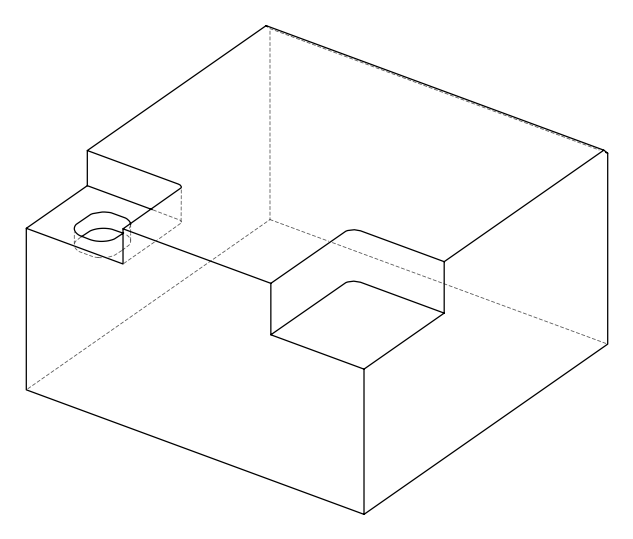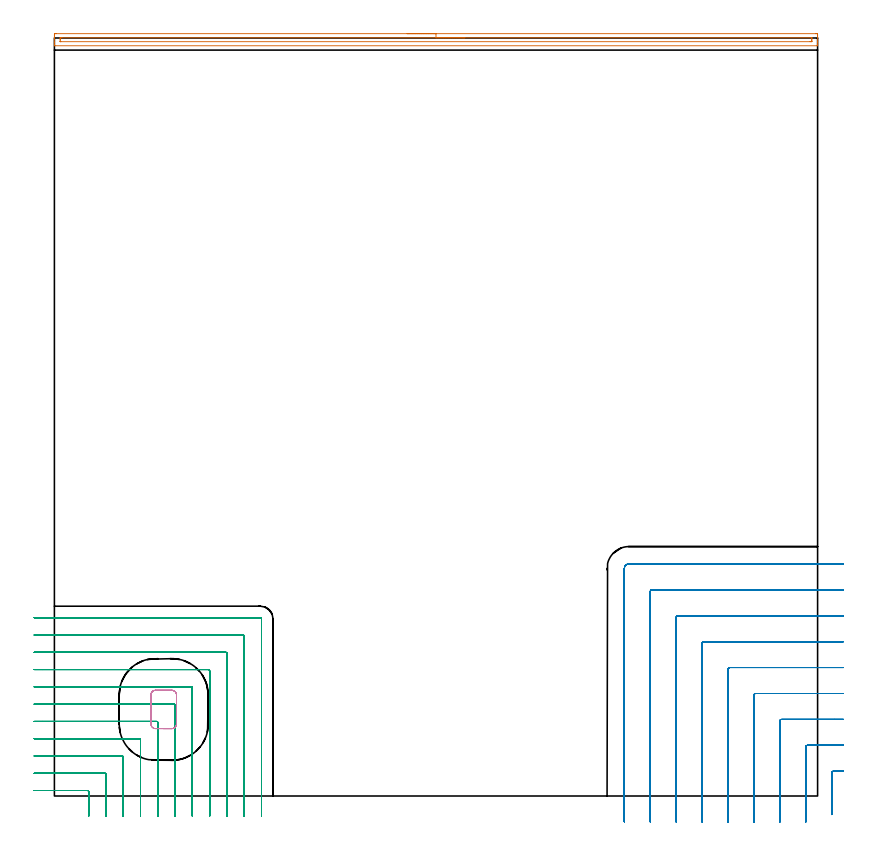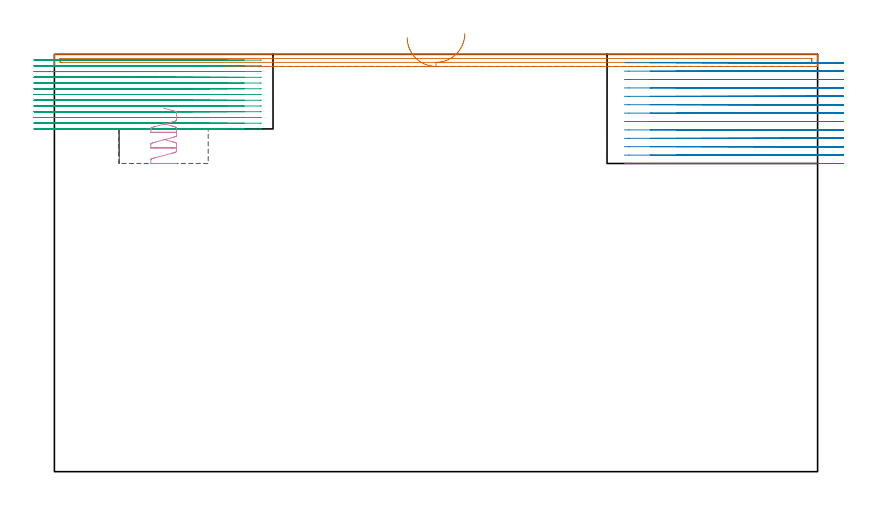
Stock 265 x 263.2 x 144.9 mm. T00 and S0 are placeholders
(PLAN: 4 operations, 3 tool changes, 58.1 min)
(1 AREA_MILL | FG_CHAMFER_SURFACE | UGT0205_001 | 4.4 min | 2342 mm3)
(2 MILL_CORNER_NOTCH_RECTANGULAR | CORNER_NOTCH_RECTANGULAR | NXT0201_011 | Follow Part, ap 3, ae 75% | 24.71 min | 239460 mm3)
(3 MILL_CORNER_NOTCH_RECTANGULAR_1 | CORNER_NOTCH_RECTANGULAR_1 | NXT0201_009 | Follow Part, ap 2, ae 75% | 28.37 min | 129447 mm3)
(4 MILL_RECTANGULAR_POCKET | POCKET_RECTANGULAR_STRAIGHT | UGT0201_105 | Follow Part, ap 5.5, ae 75% | 0.66 min | 11463 mm3)
(TOOL UGT0205_001 | Chamfer Mill 20 x 3 x 45 deg. | D20 FL50 Z2)
(TOOL NXT0201_011 | ENDMILL 12mm [2P460-1200-NA 1630] | D12 FL38 Z6)
(TOOL NXT0201_009 | ENDMILL 8mm [2P460-0800-NA 1630] | D8 FL26 Z6)
(TOOL UGT0201_105 | End Mill 22 mm | D22 FL25 Z2)
(OP 1 AREA_MILL)
G17 G21 G94 G90
T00 M6
G54
G17 G0 G90 X122.5 Y264.7 S1061 M3
G43 Z154.9 H0
Z150.7
G94 G1 X122.538 Z149.828 F250.
X122.652 Z148.964
X122.841 Z148.112
X123.103 Z147.28
X123.437 Z146.474
X123.84 Z145.7
X124.309 Z144.964
X124.84 Z144.272
X125.429 Z143.629
X126.072 Z143.04
X126.764 Z142.509
X127.5 Z142.04
X128.274 Z141.637
X129.08 Z141.303
X129.912 Z141.041
X130.764 Z140.852
X131.628 Z140.738
X132.5 Z140.7
X264.372
X264.729 Y264.697
X264.99 Y264.692 Z140.704
X265. Y264.349 Z141.047
Y264.088 Z141.307
Y263.474 Z141.92
Y262.079 Z143.317
Y261.726 Z143.669
Y261.019 Z144.381
Y260.784 Z144.616
X264.998 Y260.64 Z144.752
X264.99 Y260.502 Z144.888
X264.819 Y260.5 Z144.9
X0.181
X0.01 Y260.502 Z144.888
X0.002 Y260.641 Z144.752
X0. Y260.784 Z144.615
Y261.019 Z144.381
Y261.726 Z143.669
Y262.953 Z142.443
Y263.474 Z141.92
Y264.088 Z141.307
X0.003 Y264.349 Z141.047
X0.01 Y264.692 Z140.704
X0.271 Y264.697 Z140.7
X0.628 Y264.7
X132.5
Y263.286 Z142.114
X262.777 Y263.285 Z142.115
X262.941 Y263.283 Z142.117
X262.98 Y263.28 Z142.12
X262.99 Y263.278 Z142.122
X262.994 Y263.267 Z142.133
X262.997 Y263.233 Z142.167
X263. Y263.068 Z142.332
Y262.6 Z142.8
Y262.194 Z143.206
X262.997 Y262.058 Z143.342
X262.993 Y261.95 Z143.45
X262.99 Y261.921 Z143.479
X262.977 Y261.919 Z143.481
X262.935 Y261.917 Z143.483
X262.584 Y261.915 Z143.485
X262.391 Y261.914 Z143.486
X2.223 Y261.915 Z143.485
X2.059 Y261.917 Z143.483
X2.02 Y261.92 Z143.48
X2.01 Y261.922 Z143.478
X2.007 Y261.933 Z143.467
X2.003 Y261.967 Z143.433
X2. Y262.132 Z143.268
Y262.6 Z142.8
Y263.006 Z142.394
X2.003 Y263.142 Z142.258
X2.007 Y263.25 Z142.15
X2.01 Y263.279 Z142.121
X2.023 Y263.281 Z142.119
X2.065 Y263.283 Z142.117
X2.416 Y263.285 Z142.115
X2.609 Y263.286 Z142.114
X132.5
X133.372 Z142.152
X134.237 Z142.266
X135.088 Z142.455
X135.92 Z142.717
X136.726 Z143.051
X137.5 Z143.454
X138.236 Z143.923
X138.928 Z144.454
X139.571 Z145.043
X140.16 Z145.686
X140.692 Z146.379
X141.16 Z147.114
X141.563 Z147.888
X141.897 Z148.694
X142.159 Z149.526
X142.348 Z150.378
X142.462 Z151.243
X142.5 Z152.114
G0 Z154.9
M5
M2
(OP 2 MILL_CORNER_NOTCH_RECTANGULAR)
G17 G21 G94 G90
T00 M6
G54
G17 G0 G90 X274. Y8.6 S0 M3
G43 Z154.9 H1
Z141.985
G94 G1 X271. F250.
X270.495 F500.
G3 X269.9 Y8.005 R0.6
G1 Y-3.463
Y-6.463 F250.
G0 Z154.9
X274. Y17.6
Z141.985
G1 X271.
X261.495 F500.
G3 X260.9 Y17.005 R0.6
G1 Y-6.
Y-9. F250.
G0 Z154.9
X274. Y26.6
Z141.985
G1 X271.
X252.496 F500.
G3 X251.9 Y26.004 R0.6
G1 Y-6.
Y-9. F250.
G0 Z154.9
X274. Y35.6
Z141.985
G1 X271.
X243.496 F500.
G3 X242.9 Y35.004 R0.6
G1 Y-6.
Y-9. F250.
G0 Z154.9
X274. Y44.6
Z141.985
G1 X271.
X234.496 F500.
G3 X233.9 Y44.004 R0.6
G1 Y-6.
Y-9. F250.
G0 Z154.9
X274. Y53.6
Z141.985
G1 X271.
X225.496 F500.
G3 X224.9 Y53.004 R0.6
G1 Y-6.
Y-9. F250.
G0 Z154.9
X274. Y62.6
Z141.985
G1 X271.
X216.497 F500.
G3 X215.9 Y62.003 R0.6
G1 Y-6.
Y-9. F250.
G0 Z154.9
X274. Y71.6
Z141.985
G1 X271.
X207.497 F500.
G3 X206.9 Y71.003 R0.6
G1 Y-6.
Y-9. F250.
G0 Z154.9
X274. Y80.6
Z141.985
G1 X271.
X199.5 F500.
G3 X197.9 Y79. R1.6
G1 Y-6.
Y-9. F250.
G0 Z154.9
X274. Y8.6
Z139.069
G1 X271.
X270.495 F500.
G3 X269.9 Y8.005 R0.6
G1 Y-3.463
Y-6.463 F250.
G0 Z154.9
X274. Y17.6
Z139.069
G1 X271.
X261.495 F500.
G3 X260.9 Y17.005 R0.6
G1 Y-6.
Y-9. F250.
G0 Z154.9
X274. Y26.6
Z139.069
G1 X271.
X252.496 F500.
G3 X251.9 Y26.004 R0.6
G1 Y-6.
Y-9. F250.
G0 Z154.9
X274. Y35.6
Z139.069
G1 X271.
X243.496 F500.
G3 X242.9 Y35.004 R0.6
G1 Y-6.
Y-9. F250.
G0 Z154.9
X274. Y44.6
Z139.069
G1 X271.
X234.496 F500.
G3 X233.9 Y44.004 R0.6
G1 Y-6.
Y-9. F250.
G0 Z154.9
X274. Y53.6
Z139.069
G1 X271.
X225.496 F500.
G3 X224.9 Y53.004 R0.6
G1 Y-6.
Y-9. F250.
G0 Z154.9
X274. Y62.6
Z139.069
G1 X271.
X216.497 F500.
G3 X215.9 Y62.003 R0.6
G1 Y-6.
Y-9. F250.
G0 Z154.9
X274. Y71.6
Z139.069
G1 X271.
X207.497 F500.
G3 X206.9 Y71.003 R0.6
G1 Y-6.
Y-9. F250.
G0 Z154.9
X274. Y80.6
Z139.069
G1 X271.
X199.5 F500.
G3 X197.9 Y79. R1.6
G1 Y-6.
Y-9. F250.
G0 Z154.9
X274. Y8.6
Z136.154
G1 X271.
X270.495 F500.
G3 X269.9 Y8.005 R0.6
G1 Y-3.463
Y-6.463 F250.
G0 Z154.9
X274. Y17.6
Z136.154
G1 X271.
X261.495 F500.
G3 X260.9 Y17.005 R0.6
G1 Y-6.
Y-9. F250.
G0 Z154.9
X274. Y26.6
Z136.154
G1 X271.
X252.496 F500.
G3 X251.9 Y26.004 R0.6
G1 Y-6.
Y-9. F250.
G0 Z154.9
X274. Y35.6
Z136.154
G1 X271.
X243.496 F500.
G3 X242.9 Y35.004 R0.6
G1 Y-6.
Y-9. F250.
G0 Z154.9
X274. Y44.6
Z136.154
G1 X271.
X234.496 F500.
G3 X233.9 Y44.004 R0.6
G1 Y-6.
Y-9. F250.
G0 Z154.9
X274. Y53.6
Z136.154
G1 X271.
X225.496 F500.
G3 X224.9 Y53.004 R0.6
G1 Y-6.
Y-9. F250.
G0 Z154.9
X274. Y62.6
Z136.154
G1 X271.
X216.497 F500.
G3 X215.9 Y62.003 R0.6
G1 Y-6.
Y-9. F250.
G0 Z154.9
X274. Y71.6
Z136.154
G1 X271.
X207.497 F500.
G3 X206.9 Y71.003 R0.6
G1 Y-6.
Y-9. F250.
G0 Z154.9
X274. Y80.6
Z136.154
G1 X271.
X199.5 F500.
G3 X197.9 Y79. R1.6
G1 Y-6.
Y-9. F250.
G0 Z154.9
X274. Y8.6
Z133.238
G1 X271.
X270.495 F500.
G3 X269.9 Y8.005 R0.6
G1 Y-3.463
Y-6.463 F250.
G0 Z154.9
X274. Y17.6
Z133.238
G1 X271.
X261.495 F500.
G3 X260.9 Y17.005 R0.6
G1 Y-6.
Y-9. F250.
G0 Z154.9
X274. Y26.6
Z133.238
G1 X271.
X252.496 F500.
G3 X251.9 Y26.004 R0.6
G1 Y-6.
Y-9. F250.
G0 Z154.9
X274. Y35.6
Z133.238
G1 X271.
X243.496 F500.
G3 X242.9 Y35.004 R0.6
G1 Y-6.
Y-9. F250.
G0 Z154.9
X274. Y44.6
Z133.238
G1 X271.
X234.496 F500.
G3 X233.9 Y44.004 R0.6
G1 Y-6.
Y-9. F250.
G0 Z154.9
X274. Y53.6
Z133.238
G1 X271.
X225.496 F500.
G3 X224.9 Y53.004 R0.6
G1 Y-6.
Y-9. F250.
G0 Z154.9
X274. Y62.6
Z133.238
G1 X271.
X216.497 F500.
G3 X215.9 Y62.003 R0.6
G1 Y-6.
Y-9. F250.
G0 Z154.9
X274. Y71.6
Z133.238
G1 X271.
X207.497 F500.
G3 X206.9 Y71.003 R0.6
G1 Y-6.
Y-9. F250.
G0 Z154.9
X274. Y80.6
Z133.238
G1 X271.
X199.5 F500.
G3 X197.9 Y79. R1.6
G1 Y-6.
Y-9. F250.
G0 Z154.9
X274. Y8.6
Z130.323
G1 X271.
X270.495 F500.
G3 X269.9 Y8.005 R0.6
G1 Y-3.463
Y-6.463 F250.
G0 Z154.9
X274. Y17.6
Z130.323
G1 X271.
X261.495 F500.
G3 X260.9 Y17.005 R0.6
G1 Y-6.
Y-9. F250.
G0 Z154.9
X274. Y26.6
Z130.323
G1 X271.
X252.496 F500.
G3 X251.9 Y26.004 R0.6
G1 Y-6.
Y-9. F250.
G0 Z154.9
X274. Y35.6
Z130.323
G1 X271.
X243.496 F500.
G3 X242.9 Y35.004 R0.6
G1 Y-6.
Y-9. F250.
G0 Z154.9
X274. Y44.6
Z130.323
G1 X271.
X234.496 F500.
G3 X233.9 Y44.004 R0.6
G1 Y-6.
Y-9. F250.
G0 Z154.9
X274. Y53.6
Z130.323
G1 X271.
X225.496 F500.
G3 X224.9 Y53.004 R0.6
G1 Y-6.
Y-9. F250.
G0 Z154.9
X274. Y62.6
Z130.323
G1 X271.
X216.497 F500.
G3 X215.9 Y62.003 R0.6
G1 Y-6.
Y-9. F250.
G0 Z154.9
X274. Y71.6
Z130.323
G1 X271.
X207.497 F500.
G3 X206.9 Y71.003 R0.6
G1 Y-6.
Y-9. F250.
G0 Z154.9
X274. Y80.6
Z130.323
G1 X271.
X199.5 F500.
G3 X197.9 Y79. R1.6
G1 Y-6.
Y-9. F250.
G0 Z154.9
X274. Y8.6
Z127.408
G1 X271.
X270.495 F500.
G3 X269.9 Y8.005 R0.6
G1 Y-3.463
Y-6.463 F250.
G0 Z154.9
X274. Y17.6
Z127.408
G1 X271.
X261.495 F500.
G3 X260.9 Y17.005 R0.6
G1 Y-6.
Y-9. F250.
G0 Z154.9
X274. Y26.6
Z127.408
G1 X271.
X252.496 F500.
G3 X251.9 Y26.004 R0.6
G1 Y-6.
Y-9. F250.
G0 Z154.9
X274. Y35.6
Z127.408
G1 X271.
X243.496 F500.
G3 X242.9 Y35.004 R0.6
G1 Y-6.
Y-9. F250.
G0 Z154.9
X274. Y44.6
Z127.408
G1 X271.
X234.496 F500.
G3 X233.9 Y44.004 R0.6
G1 Y-6.
Y-9. F250.
G0 Z154.9
X274. Y53.6
Z127.408
G1 X271.
X225.496 F500.
G3 X224.9 Y53.004 R0.6
G1 Y-6.
Y-9. F250.
G0 Z154.9
X274. Y62.6
Z127.408
G1 X271.
X216.497 F500.
G3 X215.9 Y62.003 R0.6
G1 Y-6.
Y-9. F250.
G0 Z154.9
X274. Y71.6
Z127.408
G1 X271.
X207.497 F500.
G3 X206.9 Y71.003 R0.6
G1 Y-6.
Y-9. F250.
G0 Z154.9
X274. Y80.6
Z127.408
G1 X271.
X199.5 F500.
G3 X197.9 Y79. R1.6
G1 Y-6.
Y-9. F250.
G0 Z154.9
X274. Y8.6
Z124.492
G1 X271.
X270.495 F500.
G3 X269.9 Y8.005 R0.6
G1 Y-3.463
Y-6.463 F250.
G0 Z154.9
X274. Y17.6
Z124.492
G1 X271.
X261.495 F500.
G3 X260.9 Y17.005 R0.6
G1 Y-6.
Y-9. F250.
G0 Z154.9
X274. Y26.6
Z124.492
G1 X271.
X252.496 F500.
G3 X251.9 Y26.004 R0.6
G1 Y-6.
Y-9. F250.
G0 Z154.9
X274. Y35.6
Z124.492
G1 X271.
X243.496 F500.
G3 X242.9 Y35.004 R0.6
G1 Y-6.
Y-9. F250.
G0 Z154.9
X274. Y44.6
Z124.492
G1 X271.
X234.496 F500.
G3 X233.9 Y44.004 R0.6
G1 Y-6.
Y-9. F250.
G0 Z154.9
X274. Y53.6
Z124.492
G1 X271.
X225.496 F500.
G3 X224.9 Y53.004 R0.6
G1 Y-6.
Y-9. F250.
G0 Z154.9
X274. Y62.6
Z124.492
G1 X271.
X216.497 F500.
G3 X215.9 Y62.003 R0.6
G1 Y-6.
Y-9. F250.
G0 Z154.9
X274. Y71.6
Z124.492
G1 X271.
X207.497 F500.
G3 X206.9 Y71.003 R0.6
G1 Y-6.
Y-9. F250.
G0 Z154.9
X274. Y80.6
Z124.492
G1 X271.
X199.5 F500.
G3 X197.9 Y79. R1.6
G1 Y-6.
Y-9. F250.
G0 Z154.9
X274. Y8.6
Z121.577
G1 X271.
X270.495 F500.
G3 X269.9 Y8.005 R0.6
G1 Y-3.463
Y-6.463 F250.
G0 Z154.9
X274. Y17.6
Z121.577
G1 X271.
X261.495 F500.
G3 X260.9 Y17.005 R0.6
G1 Y-6.
Y-9. F250.
G0 Z154.9
X274. Y26.6
Z121.577
G1 X271.
X252.496 F500.
G3 X251.9 Y26.004 R0.6
G1 Y-6.
Y-9. F250.
G0 Z154.9
X274. Y35.6
Z121.577
G1 X271.
X243.496 F500.
G3 X242.9 Y35.004 R0.6
G1 Y-6.
Y-9. F250.
G0 Z154.9
X274. Y44.6
Z121.577
G1 X271.
X234.496 F500.
G3 X233.9 Y44.004 R0.6
G1 Y-6.
Y-9. F250.
G0 Z154.9
X274. Y53.6
Z121.577
G1 X271.
X225.496 F500.
G3 X224.9 Y53.004 R0.6
G1 Y-6.
Y-9. F250.
G0 Z154.9
X274. Y62.6
Z121.577
G1 X271.
X216.497 F500.
G3 X215.9 Y62.003 R0.6
G1 Y-6.
Y-9. F250.
G0 Z154.9
X274. Y71.6
Z121.577
G1 X271.
X207.497 F500.
G3 X206.9 Y71.003 R0.6
G1 Y-6.
Y-9. F250.
G0 Z154.9
X274. Y80.6
Z121.577
G1 X271.
X199.5 F500.
G3 X197.9 Y79. R1.6
G1 Y-6.
Y-9. F250.
G0 Z154.9
X274. Y8.6
Z118.662
G1 X271.
X270.495 F500.
G3 X269.9 Y8.005 R0.6
G1 Y-3.463
Y-6.463 F250.
G0 Z154.9
X274. Y17.6
Z118.662
G1 X271.
X261.495 F500.
G3 X260.9 Y17.005 R0.6
G1 Y-6.
Y-9. F250.
G0 Z154.9
X274. Y26.6
Z118.662
G1 X271.
X252.496 F500.
G3 X251.9 Y26.004 R0.6
G1 Y-6.
Y-9. F250.
G0 Z154.9
X274. Y35.6
Z118.662
G1 X271.
X243.496 F500.
G3 X242.9 Y35.004 R0.6
G1 Y-6.
Y-9. F250.
G0 Z154.9
X274. Y44.6
Z118.662
G1 X271.
X234.496 F500.
G3 X233.9 Y44.004 R0.6
G1 Y-6.
Y-9. F250.
G0 Z154.9
X274. Y53.6
Z118.662
G1 X271.
X225.496 F500.
G3 X224.9 Y53.004 R0.6
G1 Y-6.
Y-9. F250.
G0 Z154.9
X274. Y62.6
Z118.662
G1 X271.
X216.497 F500.
G3 X215.9 Y62.003 R0.6
G1 Y-6.
Y-9. F250.
G0 Z154.9
X274. Y71.6
Z118.662
G1 X271.
X207.497 F500.
G3 X206.9 Y71.003 R0.6
G1 Y-6.
Y-9. F250.
G0 Z154.9
X274. Y80.6
Z118.662
G1 X271.
X199.5 F500.
G3 X197.9 Y79. R1.6
G1 Y-6.
Y-9. F250.
G0 Z154.9
X274. Y8.6
Z115.746
G1 X271.
X270.495 F500.
G3 X269.9 Y8.005 R0.6
G1 Y-3.463
Y-6.463 F250.
G0 Z154.9
X274. Y17.6
Z115.746
G1 X271.
X261.495 F500.
G3 X260.9 Y17.005 R0.6
G1 Y-6.
Y-9. F250.
G0 Z154.9
X274. Y26.6
Z115.746
G1 X271.
X252.496 F500.
G3 X251.9 Y26.004 R0.6
G1 Y-6.
Y-9. F250.
G0 Z154.9
X274. Y35.6
Z115.746
G1 X271.
X243.496 F500.
G3 X242.9 Y35.004 R0.6
G1 Y-6.
Y-9. F250.
G0 Z154.9
X274. Y44.6
Z115.746
G1 X271.
X234.496 F500.
G3 X233.9 Y44.004 R0.6
G1 Y-6.
Y-9. F250.
G0 Z154.9
X274. Y53.6
Z115.746
G1 X271.
X225.496 F500.
G3 X224.9 Y53.004 R0.6
G1 Y-6.
Y-9. F250.
G0 Z154.9
X274. Y62.6
Z115.746
G1 X271.
X216.497 F500.
G3 X215.9 Y62.003 R0.6
G1 Y-6.
Y-9. F250.
G0 Z154.9
X274. Y71.6
Z115.746
G1 X271.
X207.497 F500.
G3 X206.9 Y71.003 R0.6
G1 Y-6.
Y-9. F250.
G0 Z154.9
X274. Y80.6
Z115.746
G1 X271.
X199.5 F500.
G3 X197.9 Y79. R1.6
G1 Y-6.
Y-9. F250.
G0 Z154.9
X274. Y8.6
Z112.831
G1 X271.
X270.495 F500.
G3 X269.9 Y8.005 R0.6
G1 Y-3.463
Y-6.463 F250.
G0 Z154.9
X274. Y17.6
Z112.831
G1 X271.
X261.495 F500.
G3 X260.9 Y17.005 R0.6
G1 Y-6.
Y-9. F250.
G0 Z154.9
X274. Y26.6
Z112.831
G1 X271.
X252.496 F500.
G3 X251.9 Y26.004 R0.6
G1 Y-6.
Y-9. F250.
G0 Z154.9
X274. Y35.6
Z112.831
G1 X271.
X243.496 F500.
G3 X242.9 Y35.004 R0.6
G1 Y-6.
Y-9. F250.
G0 Z154.9
X274. Y44.6
Z112.831
G1 X271.
X234.496 F500.
G3 X233.9 Y44.004 R0.6
G1 Y-6.
Y-9. F250.
G0 Z154.9
X274. Y53.6
Z112.831
G1 X271.
X225.496 F500.
G3 X224.9 Y53.004 R0.6
G1 Y-6.
Y-9. F250.
G0 Z154.9
X274. Y62.6
Z112.831
G1 X271.
X216.497 F500.
G3 X215.9 Y62.003 R0.6
G1 Y-6.
Y-9. F250.
G0 Z154.9
X274. Y71.6
Z112.831
G1 X271.
X207.497 F500.
G3 X206.9 Y71.003 R0.6
G1 Y-6.
Y-9. F250.
G0 Z154.9
X274. Y80.6
Z112.831
G1 X271.
X199.5 F500.
G3 X197.9 Y79. R1.6
G1 Y-6.
Y-9. F250.
G0 Z154.9
X274. Y8.6
Z109.915
G1 X271.
X270.495 F500.
G3 X269.9 Y8.005 R0.6
G1 Y-3.463
Y-6.463 F250.
G0 Z154.9
X274. Y17.6
Z109.915
G1 X271.
X261.495 F500.
G3 X260.9 Y17.005 R0.6
G1 Y-6.
Y-9. F250.
G0 Z154.9
X274. Y26.6
Z109.915
G1 X271.
X252.496 F500.
G3 X251.9 Y26.004 R0.6
G1 Y-6.
Y-9. F250.
G0 Z154.9
X274. Y35.6
Z109.915
G1 X271.
X243.496 F500.
G3 X242.9 Y35.004 R0.6
G1 Y-6.
Y-9. F250.
G0 Z154.9
X274. Y44.6
Z109.915
G1 X271.
X234.496 F500.
G3 X233.9 Y44.004 R0.6
G1 Y-6.
Y-9. F250.
G0 Z154.9
X274. Y53.6
Z109.915
G1 X271.
X225.496 F500.
G3 X224.9 Y53.004 R0.6
G1 Y-6.
Y-9. F250.
G0 Z154.9
X274. Y62.6
Z109.915
G1 X271.
X216.497 F500.
G3 X215.9 Y62.003 R0.6
G1 Y-6.
Y-9. F250.
G0 Z154.9
X274. Y71.6
Z109.915
G1 X271.
X207.497 F500.
G3 X206.9 Y71.003 R0.6
G1 Y-6.
Y-9. F250.
G0 Z154.9
X274. Y80.6
Z109.915
G1 X271.
X199.5 F500.
G3 X197.9 Y79. R1.6
G1 Y-6.
Y-9. F250.
G0 Z154.9
X274. Y8.6
Z107.
G1 X271.
X270.495 F500.
G3 X269.9 Y8.005 R0.6
G1 Y-3.463
Y-6.463 F250.
G0 Z154.9
X274. Y17.6
Z107.
G1 X271.
X261.495 F500.
G3 X260.9 Y17.005 R0.6
G1 Y-6.
Y-9. F250.
G0 Z154.9
X274. Y26.6
Z107.
G1 X271.
X252.496 F500.
G3 X251.9 Y26.004 R0.6
G1 Y-6.
Y-9. F250.
G0 Z154.9
X274. Y35.6
Z107.
G1 X271.
X243.496 F500.
G3 X242.9 Y35.004 R0.6
G1 Y-6.
Y-9. F250.
G0 Z154.9
X274. Y44.6
Z107.
G1 X271.
X234.496 F500.
G3 X233.9 Y44.004 R0.6
G1 Y-6.
Y-9. F250.
G0 Z154.9
X274. Y53.6
Z107.
G1 X271.
X225.496 F500.
G3 X224.9 Y53.004 R0.6
G1 Y-6.
Y-9. F250.
G0 Z154.9
X274. Y62.6
Z107.
G1 X271.
X216.497 F500.
G3 X215.9 Y62.003 R0.6
G1 Y-6.
Y-9. F250.
G0 Z154.9
X274. Y71.6
Z107.
G1 X271.
X207.497 F500.
G3 X206.9 Y71.003 R0.6
G1 Y-6.
Y-9. F250.
G0 Z154.9
X274. Y80.6
Z107.
G1 X271.
X199.5 F500.
G3 X197.9 Y79. R1.6
G1 Y-6.
Y-9. F250.
G0 Z154.9
M5
M2
(OP 3 MILL_CORNER_NOTCH_RECTANGULAR_1)
G17 G21 G94 G90
T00 M6
G54
G17 G0 G90 X11.9 Y-7. S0 M3
G43 Z154.9 H1
Z142.908
G94 G1 Y-4. F250.
Y1.504 F500.
G3 X11.504 Y1.9 R0.4
G1 X-4.
X-7. F250.
G0 Z154.9
X17.9 Y-7.
Z142.908
G1 Y-4.
Y7.504 F500.
G3 X17.504 Y7.9 R0.4
G1 X-4.
X-7. F250.
G0 Z154.9
X23.9 Y-7.
Z142.908
G1 Y-4.
Y13.504 F500.
G3 X23.504 Y13.9 R0.4
G1 X-4.
X-7. F250.
G0 Z154.9
X29.9 Y-7.
Z142.908
G1 Y-4.
Y19.504 F500.
G3 X29.504 Y19.9 R0.4
G1 X-4.
X-7. F250.
G0 Z154.9
X35.9 Y-7.
Z142.908
G1 Y-4.
Y25.503 F500.
G3 X35.503 Y25.9 R0.4
G1 X-4.
X-7. F250.
G0 Z154.9
X41.9 Y-7.
Z142.908
G1 Y-4.
Y31.503 F500.
G3 X41.503 Y31.9 R0.4
G1 X-4.
X-7. F250.
G0 Z154.9
X47.9 Y-7.
Z142.908
G1 Y-4.
Y37.503 F500.
G3 X47.503 Y37.9 R0.4
G1 X-4.
X-7. F250.
G0 Z154.9
X53.9 Y-7.
Z142.908
G1 Y-4.
Y43.503 F500.
G3 X53.503 Y43.9 R0.4
G1 X-4.
X-7. F250.
G0 Z154.9
X59.9 Y-7.
Z142.908
G1 Y-4.
Y49.503 F500.
G3 X59.503 Y49.9 R0.4
G1 X-4.
X-7. F250.
G0 Z154.9
X65.9 Y-7.
Z142.908
G1 Y-4.
Y55.503 F500.
G3 X65.503 Y55.9 R0.4
G1 X-4.
X-7. F250.
G0 Z154.9
X71.9 Y-7.
Z142.908
G1 Y-4.
Y61.502 F500.
G3 X71.502 Y61.9 R0.4
G1 X-4.
X-7. F250.
G0 Z154.9
X11.9 Y-7.
Z140.915
G1 Y-4.
Y1.504 F500.
G3 X11.504 Y1.9 R0.4
G1 X-4.
X-7. F250.
G0 Z154.9
X17.9 Y-7.
Z140.915
G1 Y-4.
Y7.504 F500.
G3 X17.504 Y7.9 R0.4
G1 X-4.
X-7. F250.
G0 Z154.9
X23.9 Y-7.
Z140.915
G1 Y-4.
Y13.504 F500.
G3 X23.504 Y13.9 R0.4
G1 X-4.
X-7. F250.
G0 Z154.9
X29.9 Y-7.
Z140.915
G1 Y-4.
Y19.504 F500.
G3 X29.504 Y19.9 R0.4
G1 X-4.
X-7. F250.
G0 Z154.9
X35.9 Y-7.
Z140.915
G1 Y-4.
Y25.503 F500.
G3 X35.503 Y25.9 R0.4
G1 X-4.
X-7. F250.
G0 Z154.9
X41.9 Y-7.
Z140.915
G1 Y-4.
Y31.503 F500.
G3 X41.503 Y31.9 R0.4
G1 X-4.
X-7. F250.
G0 Z154.9
X47.9 Y-7.
Z140.915
G1 Y-4.
Y37.503 F500.
G3 X47.503 Y37.9 R0.4
G1 X-4.
X-7. F250.
G0 Z154.9
X53.9 Y-7.
Z140.915
G1 Y-4.
Y43.503 F500.
G3 X53.503 Y43.9 R0.4
G1 X-4.
X-7. F250.
G0 Z154.9
X59.9 Y-7.
Z140.915
G1 Y-4.
Y49.503 F500.
G3 X59.503 Y49.9 R0.4
G1 X-4.
X-7. F250.
G0 Z154.9
X65.9 Y-7.
Z140.915
G1 Y-4.
Y55.502 F500.
G3 X65.502 Y55.9 R0.4
G1 X-4.
X-7. F250.
G0 Z154.9
X71.9 Y-7.
Z140.915
G1 Y-4.
Y61.502 F500.
G3 X71.502 Y61.9 R0.4
G1 X-4.
X-7. F250.
G0 Z154.9
X11.9 Y-7.
Z138.923
G1 Y-4.
Y1.504 F500.
G3 X11.504 Y1.9 R0.4
G1 X-4.
X-7. F250.
G0 Z154.9
X17.9 Y-7.
Z138.923
G1 Y-4.
Y7.504 F500.
G3 X17.504 Y7.9 R0.4
G1 X-4.
X-7. F250.
G0 Z154.9
X23.9 Y-7.
Z138.923
G1 Y-4.
Y13.504 F500.
G3 X23.504 Y13.9 R0.4
G1 X-4.
X-7. F250.
G0 Z154.9
X29.9 Y-7.
Z138.923
G1 Y-4.
Y19.504 F500.
G3 X29.504 Y19.9 R0.4
G1 X-4.
X-7. F250.
G0 Z154.9
X35.9 Y-7.
Z138.923
G1 Y-4.
Y25.503 F500.
G3 X35.503 Y25.9 R0.4
G1 X-4.
X-7. F250.
G0 Z154.9
X41.9 Y-7.
Z138.923
G1 Y-4.
Y31.503 F500.
G3 X41.503 Y31.9 R0.4
G1 X-4.
X-7. F250.
G0 Z154.9
X47.9 Y-7.
Z138.923
G1 Y-4.
Y37.503 F500.
G3 X47.503 Y37.9 R0.4
G1 X-4.
X-7. F250.
G0 Z154.9
X53.9 Y-7.
Z138.923
G1 Y-4.
Y43.503 F500.
G3 X53.503 Y43.9 R0.4
G1 X-4.
X-7. F250.
G0 Z154.9
X59.9 Y-7.
Z138.923
G1 Y-4.
Y49.503 F500.
G3 X59.503 Y49.9 R0.4
G1 X-4.
X-7. F250.
G0 Z154.9
X65.9 Y-7.
Z138.923
G1 Y-4.
Y55.502 F500.
G3 X65.502 Y55.9 R0.4
G1 X-4.
X-7. F250.
G0 Z154.9
X71.9 Y-7.
Z138.923
G1 Y-4.
Y61.502 F500.
G3 X71.502 Y61.9 R0.4
G1 X-4.
X-7. F250.
G0 Z154.9
X11.9 Y-7.
Z136.931
G1 Y-4.
Y1.504 F500.
G3 X11.504 Y1.9 R0.4
G1 X-4.
X-7. F250.
G0 Z154.9
X17.9 Y-7.
Z136.931
G1 Y-4.
Y7.504 F500.
G3 X17.504 Y7.9 R0.4
G1 X-4.
X-7. F250.
G0 Z154.9
X23.9 Y-7.
Z136.931
G1 Y-4.
Y13.504 F500.
G3 X23.504 Y13.9 R0.4
G1 X-4.
X-7. F250.
G0 Z154.9
X29.9 Y-7.
Z136.931
G1 Y-4.
Y19.504 F500.
G3 X29.504 Y19.9 R0.4
G1 X-4.
X-7. F250.
G0 Z154.9
X35.9 Y-7.
Z136.931
G1 Y-4.
Y25.503 F500.
G3 X35.503 Y25.9 R0.4
G1 X-4.
X-7. F250.
G0 Z154.9
X41.9 Y-7.
Z136.931
G1 Y-4.
Y31.503 F500.
G3 X41.503 Y31.9 R0.4
G1 X-4.
X-7. F250.
G0 Z154.9
X47.9 Y-7.
Z136.931
G1 Y-4.
Y37.503 F500.
G3 X47.503 Y37.9 R0.4
G1 X-4.
X-7. F250.
G0 Z154.9
X53.9 Y-7.
Z136.931
G1 Y-4.
Y43.503 F500.
G3 X53.503 Y43.9 R0.4
G1 X-4.
X-7. F250.
G0 Z154.9
X59.9 Y-7.
Z136.931
G1 Y-4.
Y49.503 F500.
G3 X59.503 Y49.9 R0.4
G1 X-4.
X-7. F250.
G0 Z154.9
X65.9 Y-7.
Z136.931
G1 Y-4.
Y55.503 F500.
G3 X65.503 Y55.9 R0.4
G1 X-4.
X-7. F250.
G0 Z154.9
X71.9 Y-7.
Z136.931
G1 Y-4.
Y61.502 F500.
G3 X71.502 Y61.9 R0.4
G1 X-4.
X-7. F250.
G0 Z154.9
X11.9 Y-7.
Z134.938
G1 Y-4.
Y1.504 F500.
G3 X11.504 Y1.9 R0.4
G1 X-4.
X-7. F250.
G0 Z154.9
X17.9 Y-7.
Z134.938
G1 Y-4.
Y7.504 F500.
G3 X17.504 Y7.9 R0.4
G1 X-4.
X-7. F250.
G0 Z154.9
X23.9 Y-7.
Z134.938
G1 Y-4.
Y13.504 F500.
G3 X23.504 Y13.9 R0.4
G1 X-4.
X-7. F250.
G0 Z154.9
X29.9 Y-7.
Z134.938
G1 Y-4.
Y19.504 F500.
G3 X29.504 Y19.9 R0.4
G1 X-4.
X-7. F250.
G0 Z154.9
X35.9 Y-7.
Z134.938
G1 Y-4.
Y25.503 F500.
G3 X35.503 Y25.9 R0.4
G1 X-4.
X-7. F250.
G0 Z154.9
X41.9 Y-7.
Z134.938
G1 Y-4.
Y31.503 F500.
G3 X41.503 Y31.9 R0.4
G1 X-4.
X-7. F250.
G0 Z154.9
X47.9 Y-7.
Z134.938
G1 Y-4.
Y37.503 F500.
G3 X47.503 Y37.9 R0.4
G1 X-4.
X-7. F250.
G0 Z154.9
X53.9 Y-7.
Z134.938
G1 Y-4.
Y43.503 F500.
G3 X53.503 Y43.9 R0.4
G1 X-4.
X-7. F250.
G0 Z154.9
X59.9 Y-7.
Z134.938
G1 Y-4.
Y49.503 F500.
G3 X59.503 Y49.9 R0.4
G1 X-4.
X-7. F250.
G0 Z154.9
X65.9 Y-7.
Z134.938
G1 Y-4.
Y55.503 F500.
G3 X65.503 Y55.9 R0.4
G1 X-4.
X-7. F250.
G0 Z154.9
X71.9 Y-7.
Z134.938
G1 Y-4.
Y61.502 F500.
G3 X71.502 Y61.9 R0.4
G1 X-4.
X-7. F250.
G0 Z154.9
X11.9 Y-7.
Z132.946
G1 Y-4.
Y1.504 F500.
G3 X11.504 Y1.9 R0.4
G1 X-4.
X-7. F250.
G0 Z154.9
X17.9 Y-7.
Z132.946
G1 Y-4.
Y7.504 F500.
G3 X17.504 Y7.9 R0.4
G1 X-4.
X-7. F250.
G0 Z154.9
X23.9 Y-7.
Z132.946
G1 Y-4.
Y13.504 F500.
G3 X23.504 Y13.9 R0.4
G1 X-4.
X-7. F250.
G0 Z154.9
X29.9 Y-7.
Z132.946
G1 Y-4.
Y19.504 F500.
G3 X29.504 Y19.9 R0.4
G1 X-4.
X-7. F250.
G0 Z154.9
X35.9 Y-7.
Z132.946
G1 Y-4.
Y25.503 F500.
G3 X35.503 Y25.9 R0.4
G1 X-4.
X-7. F250.
G0 Z154.9
X41.9 Y-7.
Z132.946
G1 Y-4.
Y31.503 F500.
G3 X41.503 Y31.9 R0.4
G1 X-4.
X-7. F250.
G0 Z154.9
X47.9 Y-7.
Z132.946
G1 Y-4.
Y37.503 F500.
G3 X47.503 Y37.9 R0.4
G1 X-4.
X-7. F250.
G0 Z154.9
X53.9 Y-7.
Z132.946
G1 Y-4.
Y43.503 F500.
G3 X53.503 Y43.9 R0.4
G1 X-4.
X-7. F250.
G0 Z154.9
X59.9 Y-7.
Z132.946
G1 Y-4.
Y49.503 F500.
G3 X59.503 Y49.9 R0.4
G1 X-4.
X-7. F250.
G0 Z154.9
X65.9 Y-7.
Z132.946
G1 Y-4.
Y55.503 F500.
G3 X65.503 Y55.9 R0.4
G1 X-4.
X-7. F250.
G0 Z154.9
X71.9 Y-7.
Z132.946
G1 Y-4.
Y61.502 F500.
G3 X71.502 Y61.9 R0.4
G1 X-4.
X-7. F250.
G0 Z154.9
X11.9 Y-7.
Z130.954
G1 Y-4.
Y1.504 F500.
G3 X11.504 Y1.9 R0.4
G1 X-4.
X-7. F250.
G0 Z154.9
X17.9 Y-7.
Z130.954
G1 Y-4.
Y7.504 F500.
G3 X17.504 Y7.9 R0.4
G1 X-4.
X-7. F250.
G0 Z154.9
X23.9 Y-7.
Z130.954
G1 Y-4.
Y13.504 F500.
G3 X23.504 Y13.9 R0.4
G1 X-4.
X-7. F250.
G0 Z154.9
X29.9 Y-7.
Z130.954
G1 Y-4.
Y19.504 F500.
G3 X29.504 Y19.9 R0.4
G1 X-4.
X-7. F250.
G0 Z154.9
X35.9 Y-7.
Z130.954
G1 Y-4.
Y25.503 F500.
G3 X35.503 Y25.9 R0.4
G1 X-4.
X-7. F250.
G0 Z154.9
X41.9 Y-7.
Z130.954
G1 Y-4.
Y31.503 F500.
G3 X41.503 Y31.9 R0.4
G1 X-4.
X-7. F250.
G0 Z154.9
X47.9 Y-7.
Z130.954
G1 Y-4.
Y37.503 F500.
G3 X47.503 Y37.9 R0.4
G1 X-4.
X-7. F250.
G0 Z154.9
X53.9 Y-7.
Z130.954
G1 Y-4.
Y43.503 F500.
G3 X53.503 Y43.9 R0.4
G1 X-4.
X-7. F250.
G0 Z154.9
X59.9 Y-7.
Z130.954
G1 Y-4.
Y49.503 F500.
G3 X59.503 Y49.9 R0.4
G1 X-4.
X-7. F250.
G0 Z154.9
X65.9 Y-7.
Z130.954
G1 Y-4.
Y55.503 F500.
G3 X65.503 Y55.9 R0.4
G1 X-4.
X-7. F250.
G0 Z154.9
X71.9 Y-7.
Z130.954
G1 Y-4.
Y61.502 F500.
G3 X71.502 Y61.9 R0.4
G1 X-4.
X-7. F250.
G0 Z154.9
X11.9 Y-7.
Z128.961
G1 Y-4.
Y1.504 F500.
G3 X11.504 Y1.9 R0.4
G1 X-4.
X-7. F250.
G0 Z154.9
X17.9 Y-7.
Z128.961
G1 Y-4.
Y7.504 F500.
G3 X17.504 Y7.9 R0.4
G1 X-4.
X-7. F250.
G0 Z154.9
X23.9 Y-7.
Z128.961
G1 Y-4.
Y13.504 F500.
G3 X23.504 Y13.9 R0.4
G1 X-4.
X-7. F250.
G0 Z154.9
X29.9 Y-7.
Z128.961
G1 Y-4.
Y19.504 F500.
G3 X29.504 Y19.9 R0.4
G1 X-4.
X-7. F250.
G0 Z154.9
X35.9 Y-7.
Z128.961
G1 Y-4.
Y25.503 F500.
G3 X35.503 Y25.9 R0.4
G1 X-4.
X-7. F250.
G0 Z154.9
X41.9 Y-7.
Z128.961
G1 Y-4.
Y31.503 F500.
G3 X41.503 Y31.9 R0.4
G1 X-4.
X-7. F250.
G0 Z154.9
X47.9 Y-7.
Z128.961
G1 Y-4.
Y37.503 F500.
G3 X47.503 Y37.9 R0.4
G1 X-4.
X-7. F250.
G0 Z154.9
X53.9 Y-7.
Z128.961
G1 Y-4.
Y43.503 F500.
G3 X53.503 Y43.9 R0.4
G1 X-4.
X-7. F250.
G0 Z154.9
X59.9 Y-7.
Z128.961
G1 Y-4.
Y49.503 F500.
G3 X59.503 Y49.9 R0.4
G1 X-4.
X-7. F250.
G0 Z154.9
X65.9 Y-7.
Z128.961
G1 Y-4.
Y55.503 F500.
G3 X65.503 Y55.9 R0.4
G1 X-4.
X-7. F250.
G0 Z154.9
X71.9 Y-7.
Z128.961
G1 Y-4.
Y61.502 F500.
G3 X71.502 Y61.9 R0.4
G1 X-4.
X-7. F250.
G0 Z154.9
X11.9 Y-7.
Z126.969
G1 Y-4.
Y1.504 F500.
G3 X11.504 Y1.9 R0.4
G1 X-4.
X-7. F250.
G0 Z154.9
X17.9 Y-7.
Z126.969
G1 Y-4.
Y7.504 F500.
G3 X17.504 Y7.9 R0.4
G1 X-4.
X-7. F250.
G0 Z154.9
X23.9 Y-7.
Z126.969
G1 Y-4.
Y13.504 F500.
G3 X23.504 Y13.9 R0.4
G1 X-4.
X-7. F250.
G0 Z154.9
X29.9 Y-7.
Z126.969
G1 Y-4.
Y19.504 F500.
G3 X29.504 Y19.9 R0.4
G1 X-4.
X-7. F250.
G0 Z154.9
X35.9 Y-7.
Z126.969
G1 Y-4.
Y25.503 F500.
G3 X35.503 Y25.9 R0.4
G1 X-4.
X-7. F250.
G0 Z154.9
X41.9 Y-7.
Z126.969
G1 Y-4.
Y31.503 F500.
G3 X41.503 Y31.9 R0.4
G1 X-4.
X-7. F250.
G0 Z154.9
X47.9 Y-7.
Z126.969
G1 Y-4.
Y37.503 F500.
G3 X47.503 Y37.9 R0.4
G1 X-4.
X-7. F250.
G0 Z154.9
X53.9 Y-7.
Z126.969
G1 Y-4.
Y43.503 F500.
G3 X53.503 Y43.9 R0.4
G1 X-4.
X-7. F250.
G0 Z154.9
X59.9 Y-7.
Z126.969
G1 Y-4.
Y49.503 F500.
G3 X59.503 Y49.9 R0.4
G1 X-4.
X-7. F250.
G0 Z154.9
X65.9 Y-7.
Z126.969
G1 Y-4.
Y55.503 F500.
G3 X65.503 Y55.9 R0.4
G1 X-4.
X-7. F250.
G0 Z154.9
X71.9 Y-7.
Z126.969
G1 Y-4.
Y61.502 F500.
G3 X71.502 Y61.9 R0.4
G1 X-4.
X-7. F250.
G0 Z154.9
X11.9 Y-7.
Z124.977
G1 Y-4.
Y1.504 F500.
G3 X11.504 Y1.9 R0.4
G1 X-4.
X-7. F250.
G0 Z154.9
X17.9 Y-7.
Z124.977
G1 Y-4.
Y7.504 F500.
G3 X17.504 Y7.9 R0.4
G1 X-4.
X-7. F250.
G0 Z154.9
X23.9 Y-7.
Z124.977
G1 Y-4.
Y13.504 F500.
G3 X23.504 Y13.9 R0.4
G1 X-4.
X-7. F250.
G0 Z154.9
X29.9 Y-7.
Z124.977
G1 Y-4.
Y19.504 F500.
G3 X29.504 Y19.9 R0.4
G1 X-4.
X-7. F250.
G0 Z154.9
X35.9 Y-7.
Z124.977
G1 Y-4.
Y25.503 F500.
G3 X35.503 Y25.9 R0.4
G1 X-4.
X-7. F250.
G0 Z154.9
X41.9 Y-7.
Z124.977
G1 Y-4.
Y31.503 F500.
G3 X41.503 Y31.9 R0.4
G1 X-4.
X-7. F250.
G0 Z154.9
X47.9 Y-7.
Z124.977
G1 Y-4.
Y37.503 F500.
G3 X47.503 Y37.9 R0.4
G1 X-4.
X-7. F250.
G0 Z154.9
X53.9 Y-7.
Z124.977
G1 Y-4.
Y43.503 F500.
G3 X53.503 Y43.9 R0.4
G1 X-4.
X-7. F250.
G0 Z154.9
X59.9 Y-7.
Z124.977
G1 Y-4.
Y49.503 F500.
G3 X59.503 Y49.9 R0.4
G1 X-4.
X-7. F250.
G0 Z154.9
X65.9 Y-7.
Z124.977
G1 Y-4.
Y55.503 F500.
G3 X65.503 Y55.9 R0.4
G1 X-4.
X-7. F250.
G0 Z154.9
X71.9 Y-7.
Z124.977
G1 Y-4.
Y61.502 F500.
G3 X71.502 Y61.9 R0.4
G1 X-4.
X-7. F250.
G0 Z154.9
X11.9 Y-7.
Z122.985
G1 Y-4.
Y1.504 F500.
G3 X11.504 Y1.9 R0.4
G1 X-4.
X-7. F250.
G0 Z154.9
X17.9 Y-7.
Z122.985
G1 Y-4.
Y7.504 F500.
G3 X17.504 Y7.9 R0.4
G1 X-4.
X-7. F250.
G0 Z154.9
X23.9 Y-7.
Z122.985
G1 Y-4.
Y13.504 F500.
G3 X23.504 Y13.9 R0.4
G1 X-4.
X-7. F250.
G0 Z154.9
X29.9 Y-7.
Z122.985
G1 Y-4.
Y19.504 F500.
G3 X29.504 Y19.9 R0.4
G1 X-4.
X-7. F250.
G0 Z154.9
X35.9 Y-7.
Z122.985
G1 Y-4.
Y25.503 F500.
G3 X35.503 Y25.9 R0.4
G1 X-4.
X-7. F250.
G0 Z154.9
X41.9 Y-7.
Z122.985
G1 Y-4.
Y31.503 F500.
G3 X41.503 Y31.9 R0.4
G1 X-4.
X-7. F250.
G0 Z154.9
X47.9 Y-7.
Z122.985
G1 Y-4.
Y37.503 F500.
G3 X47.503 Y37.9 R0.4
G1 X-4.
X-7. F250.
G0 Z154.9
X53.9 Y-7.
Z122.985
G1 Y-4.
Y43.503 F500.
G3 X53.503 Y43.9 R0.4
G1 X-4.
X-7. F250.
G0 Z154.9
X59.9 Y-7.
Z122.985
G1 Y-4.
Y49.503 F500.
G3 X59.503 Y49.9 R0.4
G1 X-4.
X-7. F250.
G0 Z154.9
X65.9 Y-7.
Z122.985
G1 Y-4.
Y55.503 F500.
G3 X65.503 Y55.9 R0.4
G1 X-4.
X-7. F250.
G0 Z154.9
X71.9 Y-7.
Z122.985
G1 Y-4.
Y61.502 F500.
G3 X71.502 Y61.9 R0.4
G1 X-4.
X-7. F250.
G0 Z154.9
X11.9 Y-7.
Z120.992
G1 Y-4.
Y1.504 F500.
G3 X11.504 Y1.9 R0.4
G1 X-4.
X-7. F250.
G0 Z154.9
X17.9 Y-7.
Z120.992
G1 Y-4.
Y7.504 F500.
G3 X17.504 Y7.9 R0.4
G1 X-4.
X-7. F250.
G0 Z154.9
X23.9 Y-7.
Z120.992
G1 Y-4.
Y13.504 F500.
G3 X23.504 Y13.9 R0.4
G1 X-4.
X-7. F250.
G0 Z154.9
X29.9 Y-7.
Z120.992
G1 Y-4.
Y19.504 F500.
G3 X29.504 Y19.9 R0.4
G1 X-4.
X-7. F250.
G0 Z154.9
X35.9 Y-7.
Z120.992
G1 Y-4.
Y25.503 F500.
G3 X35.503 Y25.9 R0.4
G1 X-4.
X-7. F250.
G0 Z154.9
X41.9 Y-7.
Z120.992
G1 Y-4.
Y31.503 F500.
G3 X41.503 Y31.9 R0.4
G1 X-4.
X-7. F250.
G0 Z154.9
X47.9 Y-7.
Z120.992
G1 Y-4.
Y37.503 F500.
G3 X47.503 Y37.9 R0.4
G1 X-4.
X-7. F250.
G0 Z154.9
X53.9 Y-7.
Z120.992
G1 Y-4.
Y43.503 F500.
G3 X53.503 Y43.9 R0.4
G1 X-4.
X-7. F250.
G0 Z154.9
X59.9 Y-7.
Z120.992
G1 Y-4.
Y49.503 F500.
G3 X59.503 Y49.9 R0.4
G1 X-4.
X-7. F250.
G0 Z154.9
X65.9 Y-7.
Z120.992
G1 Y-4.
Y55.503 F500.
G3 X65.503 Y55.9 R0.4
G1 X-4.
X-7. F250.
G0 Z154.9
X71.9 Y-7.
Z120.992
G1 Y-4.
Y61.502 F500.
G3 X71.502 Y61.9 R0.4
G1 X-4.
X-7. F250.
G0 Z154.9
X11.9 Y-7.
Z119.
G1 Y-4.
Y1.504 F500.
G3 X11.504 Y1.9 R0.4
G1 X-4.
X-7. F250.
G0 Z154.9
X17.9 Y-7.
Z119.
G1 Y-4.
Y7.504 F500.
G3 X17.504 Y7.9 R0.4
G1 X-4.
X-7. F250.
G0 Z154.9
X23.9 Y-7.
Z119.
G1 Y-4.
Y13.504 F500.
G3 X23.504 Y13.9 R0.4
G1 X-4.
X-7. F250.
G0 Z154.9
X29.9 Y-7.
Z119.
G1 Y-4.
Y19.504 F500.
G3 X29.504 Y19.9 R0.4
G1 X-4.
X-7. F250.
G0 Z154.9
X35.9 Y-7.
Z119.
G1 Y-4.
Y25.503 F500.
G3 X35.503 Y25.9 R0.4
G1 X-4.
X-7. F250.
G0 Z154.9
X41.9 Y-7.
Z119.
G1 Y-4.
Y31.503 F500.
G3 X41.503 Y31.9 R0.4
G1 X-4.
X-7. F250.
G0 Z154.9
X47.9 Y-7.
Z119.
G1 Y-4.
Y37.503 F500.
G3 X47.503 Y37.9 R0.4
G1 X-4.
X-7. F250.
G0 Z154.9
X53.9 Y-7.
Z119.
G1 Y-4.
Y43.503 F500.
G3 X53.503 Y43.9 R0.4
G1 X-4.
X-7. F250.
G0 Z154.9
X59.9 Y-7.
Z119.
G1 Y-4.
Y49.503 F500.
G3 X59.503 Y49.9 R0.4
G1 X-4.
X-7. F250.
G0 Z154.9
X65.9 Y-7.
Z119.
G1 Y-4.
Y55.503 F500.
G3 X65.503 Y55.9 R0.4
G1 X-4.
X-7. F250.
G0 Z154.9
X71.9 Y-7.
Z119.
G1 Y-4.
Y61.502 F500.
G3 X71.502 Y61.9 R0.4
G1 X-4.
X-7. F250.
G0 Z154.9
M5
M2
(OP 4 MILL_RECTANGULAR_POCKET)
G17 G21 G94 G90
T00 M6
G54
G17 G0 G90 X37.799 Y23.4 S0 M3
G43 Z154.9 H0
Z126.243
G94 G1 X40.927 Z125.405 F250.
X41.245 Y23.458 Z125.318
X41.545 Y23.578 Z125.231
X41.815 Y23.757 Z125.145
X42.043 Y23.985 Z125.058
X42.222 Y24.255 Z124.971
X42.342 Y24.555 Z124.885
X42.4 Y24.873 Z124.798
Y35.227 Z122.024
X42.342 Y35.545 Z121.937
X42.222 Y35.845 Z121.851
X42.043 Y36.115 Z121.764
X41.815 Y36.343 Z121.677
X41.545 Y36.522 Z121.591
X41.245 Y36.642 Z121.504
X40.927 Y36.7 Z121.417
X34.973 Z119.822
X34.655 Y36.642 Z119.736
X34.355 Y36.522 Z119.649
X34.085 Y36.343 Z119.562
X33.857 Y36.115 Z119.476
X33.678 Y35.845 Z119.389
X33.558 Y35.545 Z119.302
X33.5 Y35.227 Z119.216
Y35.1 Z119.182
Y30.05 Z117.829
Y25. F500.
G3 X35.1 Y23.4 R1.6
G1 X40.8
G3 X42.4 Y25. R1.6
G1 Y35.1
G3 X40.8 Y36.7 R1.6
G1 X35.1
G3 X33.5 Y35.1 R1.6
G1 Y30.05
Y29.05
G0 X37.799 Y23.4 Z120.829
G1 X40.927 Z119.99 F250.
X41.245 Y23.458 Z119.904
X41.545 Y23.578 Z119.817
X41.815 Y23.757 Z119.73
X42.043 Y23.985 Z119.644
X42.222 Y24.255 Z119.557
X42.342 Y24.555 Z119.47
X42.4 Y24.873 Z119.384
Y35.227 Z116.61
X42.342 Y35.545 Z116.523
X42.222 Y35.845 Z116.436
X42.043 Y36.115 Z116.35
X41.815 Y36.343 Z116.263
X41.545 Y36.522 Z116.176
X41.245 Y36.642 Z116.09
X40.927 Y36.7 Z116.003
X34.973 Z114.408
X34.655 Y36.642 Z114.321
X34.355 Y36.522 Z114.235
X34.085 Y36.343 Z114.148
X33.857 Y36.115 Z114.061
X33.678 Y35.845 Z113.975
X33.558 Y35.545 Z113.888
X33.5 Y35.227 Z113.801
Y35.1 Z113.767
Y30.05 Z112.414
Y25. F500.
G3 X35.1 Y23.4 R1.6
G1 X40.8
G3 X42.4 Y25. R1.6
G1 Y35.1
G3 X40.8 Y36.7 R1.6
G1 X35.1
G3 X33.5 Y35.1 R1.6
G1 Y30.05
Y29.05
G0 X37.799 Y23.4 Z115.414
G1 X40.927 Z114.576 F250.
X41.245 Y23.458 Z114.489
X41.545 Y23.578 Z114.403
X41.815 Y23.757 Z114.316
X42.043 Y23.985 Z114.229
X42.222 Y24.255 Z114.143
X42.342 Y24.555 Z114.056
X42.4 Y24.873 Z113.97
Y35.227 Z111.195
X42.342 Y35.545 Z111.109
X42.222 Y35.845 Z111.022
X42.043 Y36.115 Z110.935
X41.815 Y36.343 Z110.849
X41.545 Y36.522 Z110.762
X41.245 Y36.642 Z110.675
X40.927 Y36.7 Z110.589
X34.973 Z108.994
X34.655 Y36.642 Z108.907
X34.355 Y36.522 Z108.82
X34.085 Y36.343 Z108.734
X33.857 Y36.115 Z108.647
X33.678 Y35.845 Z108.56
X33.558 Y35.545 Z108.474
X33.5 Y35.227 Z108.387
Y35.1 Z108.353
Y30.05 Z107.
Y25. F500.
G3 X35.1 Y23.4 R1.6
G1 X40.8
G3 X42.4 Y25. R1.6
G1 Y35.1
G3 X40.8 Y36.7 R1.6
G1 X35.1
G3 X33.5 Y35.1 R1.6
G1 Y30.05
Y29.05
G0 Z154.9
M5
M2
